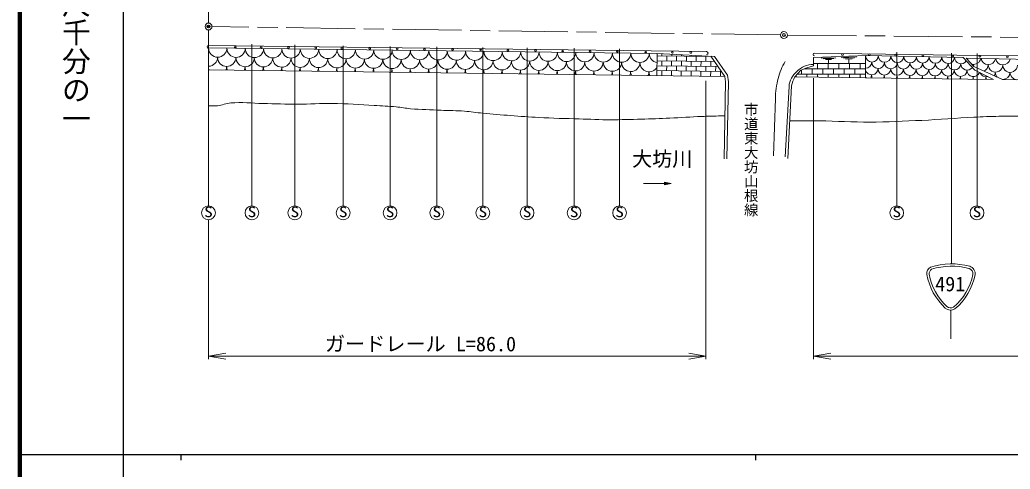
# Model space of a CAD drawing. Units: millimetres, scale not verified. Extents: x 40000 to 680000, y 20000 to 380000.
# Drawn here: x 40000 to 212329, y 202409 to 280701 of the extents above; entities that cross this region are included whole.
import ezdxf
from ezdxf.enums import TextEntityAlignment as Align

# ---------------------------------------------------------------- set-up
doc = ezdxf.new("R2010")
doc.units = ezdxf.units.MM
doc.header["$LTSCALE"] = 1000
doc.header["$PDMODE"] = 32
doc.header["$PDSIZE"] = 500
doc.linetypes.add('CHAIN', pattern=[18.5, 12, -1.5, 3.5, -1.5])
for name, color, linetype, lineweight in [('M-BGD', 7, 'Continuous', 13), ('M-BMK', 2, 'CHAIN', 13), ('M-TTL', 2, 'Continuous', 140), ('M-TTL-BAND', 7, 'Continuous', 25), ('M-WORK', 1, 'Continuous', 13)]:
    doc.layers.add(name, color=color, linetype=linetype, lineweight=lineweight)
doc.layers.add('M-OTRS', color=6, linetype='Continuous')
doc.styles.add('@ＭＳ ゴシック', font='')
doc.styles.add('ＭＳ ゴシック', font='')
doc.styles.get('@ＭＳ ゴシック').set_extended_font_data('@MS Gothic')
doc.styles.get('ＭＳ ゴシック').set_extended_font_data('MS Gothic')

# ---------------------------------------------------------------- blocks, each defined once
blk = doc.blocks.new('open_arrow')
at = {"color": 0, "linetype": 'Continuous', "lineweight": -2}
blk.add_lwpolyline([(7.5, 1.25), (0, 0), (7.5, -1.25)], dxfattribs=at)

msp = doc.modelspace()

# ---------------------------------------------------------------- linework, layer by layer
at = {"layer": 'M-BGD'}
for centre in [(72836, 279532), (172961, 278049)]:
    msp.add_circle(centre, 600, dxfattribs=at)
msp.add_point((172961, 278049), dxfattribs=at)
at = {"layer": 'M-BMK'}
for p, q in [((172361, 278057), (73436, 279523)), ((173561, 278043), (272307, 277111))]:
    msp.add_line(p, q, dxfattribs=at)
at = {"layer": 'M-OTRS'}
msp.add_point((72836, 279532), dxfattribs=at)
at = {"layer": 'M-TTL'}
msp.add_line((40000, 380000), (40000, 20000), dxfattribs=at)
at = {"layer": 'M-TTL-BAND'}
for p, q in [((58000, 370000), (58000, 20000)), ((40000, 205000), (579000, 205000)), ((68000, 205000), (68000, 204000)), ((168000, 205000), (168000, 204000))]:
    msp.add_line(p, q, dxfattribs=at)
at = {"layer": 'M-WORK'}
for p, q in [((72836, 280132), (72836, 334523)), ((72836, 248268), (72836, 278932)), ((159513, 275153), (72836, 276226)), ((150884, 274824), (72836, 275802)), ((80402, 248268), (80402, 276450)), ((87870, 248268), (87870, 276322)), ((96279, 248268), (96279, 276179)), ((104434, 248268), (104434, 276040)), ((112569, 248268), (112569, 275970)), ((120584, 248268), (120584, 275901)), ((128274, 248268), (128274, 275824)), ((136458, 248268), (136458, 275744)), ((144371, 248268), (144371, 275666)), ((150884, 274824), (150866, 270990)), ((150882, 274398), (160273, 274280)), ((160853, 274324), (150884, 274824)), ((151731, 274388), (151736, 274781)), ((152572, 273525), (152583, 274377)), ((153435, 274366), (153439, 274696)), ((154276, 273503), (154287, 274355)), ((155139, 274345), (155142, 274610)), ((155980, 273482), (155991, 274334)), ((156843, 274323), (156846, 274525)), ((157684, 273461), (157695, 274313)), ((158547, 274302), (158549, 274439)), ((159388, 273439), (159399, 274291)), ((160221, 274356), (162678, 270842)), ((160251, 274281), (160251, 274312)), ((160853, 274324), (163158, 271028)), ((178130, 274126), (187310, 274466)), ((178130, 272677), (178130, 274126)), ((207165, 274505), (178287, 274904)), ((179435, 274016), (181995, 274084)), ((182905, 274117), (185634, 274245)), ((183296, 273992), (185245, 274084)), ((187165, 270590), (187165, 274461)), ((187165, 274461), (204133, 274141)), ((192603, 248268), (192603, 275057)), ((202122, 238192), (202122, 274908)), ((206183, 271922), (204133, 274141)), ((206562, 248268), (206562, 274842)), ((207165, 274505), (263600, 273828)), ((150874, 272694), (161476, 272561)), ((150878, 273546), (160875, 273421)), ((151710, 272683), (151720, 273535)), ((152551, 271821), (152562, 272673)), ((153414, 272662), (153424, 273514)), ((154255, 271799), (154266, 272651)), ((155118, 272641), (155128, 273493)), ((155959, 271778), (155970, 272630)), ((156822, 272619), (156832, 273471)), ((157663, 271757), (157674, 272609)), ((158526, 272598), (158536, 273450)), ((159367, 271735), (159378, 272587)), ((160230, 272577), (160240, 273429)), ((161071, 271714), (161082, 272566)), ((175885, 271922), (176949, 272328)), ((176931, 272321), (176931, 272172)), ((176949, 272328), (178130, 272677)), ((187165, 273102), (178130, 273102)), ((178792, 273102), (178792, 272172)), ((179801, 273897), (181629, 273945)), ((180166, 273778), (181263, 273807)), ((180652, 273102), (180652, 272172)), ((180715, 273706), (180715, 273189)), ((182513, 273102), (182513, 272172)), ((183687, 273867), (184856, 273923)), ((184272, 273800), (184275, 273228)), ((184374, 273102), (184374, 272172)), ((186234, 273102), (186234, 272172)), ((204694, 273990), (206009, 272590)), ((204694, 273990), (232185, 273509)), ((206009, 272590), (210972, 270296)), ((162678, 270842), (72836, 271967)), ((150870, 271842), (162077, 271701)), ((151688, 270979), (151699, 271831)), ((153392, 270958), (153403, 271810)), ((155096, 270937), (155107, 271789)), ((156800, 270915), (156811, 271767)), ((158504, 270894), (158515, 271746)), ((160208, 270873), (160219, 271725)), ((161912, 270851), (161923, 271703)), ((162678, 270842), (162802, 269881)), ((163158, 271028), (163303, 269908)), ((174879, 270761), (175885, 271922)), ((174879, 270761), (187397, 270587)), ((175070, 270982), (175070, 270759)), ((187165, 271242), (175296, 271242)), ((176001, 271966), (176001, 271242)), ((187165, 272172), (176540, 272172)), ((176931, 271242), (176931, 270733)), ((177861, 272172), (177861, 271242)), ((178792, 271242), (178792, 270707)), ((179722, 272172), (179722, 271242)), ((180652, 271242), (180652, 270681)), ((181583, 272172), (181583, 271242)), ((182513, 271242), (182513, 270655)), ((183443, 272172), (183443, 271242)), ((184374, 271242), (184374, 270629)), ((185304, 272172), (185304, 271242)), ((186234, 271242), (186234, 270603)), ((187165, 270590), (209433, 270316)), ((209433, 270316), (206183, 271922)), ((159387, 270091), (159387, 221605)), ((162802, 269881), (162550, 256493)), ((163303, 269908), (163050, 256483)), ((173177, 256802), (173854, 269097)), ((173634, 256548), (174253, 269172)), ((178130, 270546), (178130, 221605)), ((210972, 270296), (229716, 270045)), ((171126, 256996), (171494, 266979)), ((72836, 221605), (72836, 245868)), ((201978, 225120), (201978, 230120)), ((72836, 222105), (159387, 222105)), ((328234, 222105), (178130, 222105))]:
    msp.add_line(p, q, dxfattribs=at)
msp.add_lwpolyline([(148548, 252172), (153354, 252172), (152170, 251977), (152174, 252394), (153354, 252172), (152226, 252049), (152226, 252313), (152895, 252196), (152895, 252145), (152359, 252105), (152359, 252246), (153354, 252172)], dxfattribs=at)
for centre, radius in [((77494, 275959), 150), ((82001, 275939), 150), ((86761, 275862), 150), ((91501, 275804), 150), ((96047, 275755), 150), ((100894, 275678), 150), ((105663, 275630), 150), ((110403, 275572), 150), ((115307, 275504), 150), ((120183, 275446), 150), ((124932, 275388), 150), ((129750, 275339), 150), ((134451, 275262), 150), ((139230, 275214), 150), ((143980, 275156), 150), ((148903, 275088), 150), ((153547, 275049), 150), ((156758, 275011), 150), ((183153, 274670), 150), ((187793, 274607), 150), ((192408, 274539), 150), ((197138, 274462), 150), ((202333, 274394), 150), ((207063, 274336), 150), ((211842, 274268), 150), ((72825, 247070), 1200), ((80391, 247070), 1200), ((87859, 247070), 1200), ((96268, 247070), 1200), ((104423, 247070), 1200), ((112558, 247070), 1200), ((120573, 247070), 1200), ((128263, 247070), 1200), ((136447, 247070), 1200), ((144360, 247070), 1200), ((192592, 247070), 1200), ((206551, 247070), 1200)]:
    msp.add_circle(centre, radius, dxfattribs=at)
for centre, radius, start, end in [((72836, 275976), 250, 90, 270), ((74433, 275782), 1598, 180.7179, 359.2821), ((77629, 275742), 1598, 179.2821, 359.2821), ((72816, 274205), 1598, 270.7179, 359.2821), ((76011, 274165), 1598, 179.2821, 359.2821), ((79206, 274125), 1598, 179.2821, 359.2821), ((80824, 275702), 1598, 179.2821, 359.2821), ((82401, 274085), 1598, 179.2821, 359.2821), ((84019, 275662), 1598, 179.2821, 359.2821), ((85596, 274044), 1598, 179.2821, 359.2821), ((87214, 275622), 1598, 179.2821, 359.2821), ((88791, 274004), 1598, 179.2821, 359.2821), ((90409, 275582), 1598, 179.2821, 359.2821), ((93604, 275542), 1598, 179.2821, 359.2821), ((96799, 275502), 1598, 179.2821, 359.2821), ((99994, 275462), 1598, 179.2821, 359.2821), ((103189, 275422), 1598, 179.2821, 359.2821), ((106384, 275382), 1598, 179.2821, 359.2821), ((109579, 275342), 1598, 179.2821, 359.2821), ((112774, 275302), 1598, 179.2821, 359.2821), ((115970, 275262), 1598, 179.2821, 359.2821), ((119165, 275222), 1598, 179.2821, 359.2821), ((122360, 275182), 1598, 179.2821, 359.2821), ((125555, 275142), 1598, 179.2821, 359.2821), ((128750, 275102), 1598, 179.2821, 359.2821), ((131945, 275062), 1598, 179.2821, 359.2821), ((135140, 275021), 1598, 179.2821, 359.2821), ((138335, 274981), 1598, 179.2821, 359.2821), ((141530, 274941), 1598, 179.2821, 359.2821), ((144725, 274901), 1598, 179.2821, 359.2821), ((147920, 274861), 1598, 179.2821, 359.2821), ((151115, 274821), 1598, 179.2821, 261.40277), ((159512, 274903), 250, 269.88456, 89.88456), ((178287, 274654), 250, 90, 270), ((188270, 274440), 1106, 181.08004, 358.91996), ((190481, 274398), 1106, 178.91996, 358.91996), ((192692, 274357), 1106, 178.91996, 358.91996), ((194903, 274315), 1106, 178.91996, 358.91996), ((197114, 274273), 1106, 178.91996, 358.91996), ((199325, 274232), 1106, 178.91996, 358.91996), ((201536, 274190), 1106, 178.91996, 358.91996), ((203747, 274148), 1106, 178.91996, 327.34551), ((74393, 272587), 1598, 335.70392, 359.2821), ((77588, 272547), 1598, 179.2821, 202.86028), ((77588, 272547), 1598, 335.70392, 359.2821), ((80784, 272507), 1598, 179.2821, 202.86028), ((80784, 272507), 1598, 335.70392, 359.2821), ((83979, 272467), 1598, 179.2821, 202.86028), ((83979, 272467), 1598, 335.70392, 359.2821), ((87174, 272427), 1598, 179.2821, 202.86028), ((87174, 272427), 1598, 335.70392, 359.2821), ((90369, 272387), 1598, 179.2821, 202.86028), ((91986, 273964), 1598, 179.2821, 359.2821), ((90369, 272387), 1598, 335.70392, 359.2821), ((93564, 272347), 1598, 179.2821, 202.86028), ((95181, 273924), 1598, 179.2821, 359.2821), ((93564, 272347), 1598, 335.70392, 359.2821), ((96759, 272307), 1598, 179.2821, 202.86028), ((98377, 273884), 1598, 179.2821, 359.2821), ((96759, 272307), 1598, 335.70392, 359.2821), ((99954, 272267), 1598, 179.2821, 202.86028), ((101572, 273844), 1598, 179.2821, 359.2821), ((104767, 273804), 1598, 179.2821, 359.2821), ((107962, 273764), 1598, 179.2821, 359.2821), ((111157, 273724), 1598, 179.2821, 359.2821), ((114352, 273684), 1598, 179.2821, 359.2821), ((117547, 273644), 1598, 179.2821, 359.2821), ((120742, 273604), 1598, 179.2821, 359.2821), ((123937, 273564), 1598, 179.2821, 359.2821), ((127132, 273524), 1598, 179.2821, 359.2821), ((130327, 273484), 1598, 179.2821, 359.2821), ((133522, 273444), 1598, 179.2821, 359.2821), ((136718, 273404), 1598, 179.2821, 359.2821), ((139913, 273364), 1598, 179.2821, 359.2821), ((143108, 273324), 1598, 179.2821, 359.2821), ((146303, 273284), 1598, 179.2821, 359.2821), ((149498, 273244), 1598, 179.2821, 329.37643), ((181443, 268354), 9706, 148.39345, 167.22597), ((178137, 268856), 4083, 90.10373, 136.22782), ((187144, 273355), 1106, 271.08004, 358.91996), ((189355, 273314), 1106, 178.91996, 358.91996), ((191566, 273272), 1106, 178.91996, 358.91996), ((193777, 273230), 1106, 178.91996, 358.91996), ((195988, 273189), 1106, 178.91996, 358.91996), ((198198, 273147), 1106, 178.91996, 358.91996), ((200409, 273105), 1106, 178.91996, 358.91996), ((202620, 273064), 1106, 178.91996, 358.91996), ((204831, 273022), 1106, 178.91996, 325.61506), ((205970, 274202), 1273, 189.62005, 190.91509), ((205970, 274202), 1273, 255.48259, 348.37329), ((204675, 272952), 1273, 347.85589, 358.99667), ((207221, 272907), 1273, 178.99667, 193.09358), ((208516, 274158), 1273, 189.62005, 348.37329), ((207221, 272907), 1273, 296.4228, 358.99667), ((209766, 272863), 1273, 178.99667, 358.99667), ((211061, 274113), 1273, 189.62005, 348.37329), ((212311, 272818), 1273, 178.99667, 358.99667), ((74393, 272587), 1598, 192.87389, 202.86028), ((99954, 272267), 1598, 335.70392, 359.2821), ((103149, 272227), 1598, 179.2821, 202.86028), ((103149, 272227), 1598, 335.70392, 359.2821), ((106344, 272187), 1598, 179.2821, 202.86028), ((106344, 272187), 1598, 335.70392, 359.2821), ((109539, 272147), 1598, 179.2821, 202.86028), ((109539, 272147), 1598, 335.70392, 359.2821), ((112734, 272107), 1598, 179.2821, 202.86028), ((112734, 272107), 1598, 335.70392, 359.2821), ((115929, 272067), 1598, 179.2821, 202.86028), ((115929, 272067), 1598, 335.70392, 359.2821), ((119125, 272027), 1598, 179.2821, 202.86028), ((119125, 272027), 1598, 335.70392, 359.2821), ((122320, 271987), 1598, 179.2821, 202.86028), ((122320, 271987), 1598, 335.70392, 359.2821), ((125515, 271946), 1598, 179.2821, 202.86028), ((125515, 271946), 1598, 335.70392, 359.2821), ((128710, 271906), 1598, 179.2821, 202.86028), ((128710, 271906), 1598, 335.70392, 359.2821), ((131905, 271866), 1598, 179.2821, 202.86028), ((131905, 271866), 1598, 335.70392, 359.2821), ((135100, 271826), 1598, 179.2821, 202.86028), ((135100, 271826), 1598, 335.70392, 359.2821), ((138295, 271786), 1598, 179.2821, 202.86028), ((138295, 271786), 1598, 335.70392, 359.2821), ((141490, 271746), 1598, 179.2821, 202.86028), ((141490, 271746), 1598, 335.70392, 359.2821), ((144685, 271706), 1598, 179.2821, 202.86028), ((144685, 271706), 1598, 335.70392, 359.2821), ((147880, 271666), 1598, 179.2821, 202.86028), ((147880, 271666), 1598, 335.70392, 359.2821), ((151075, 271626), 1598, 179.2821, 202.86028), ((177472, 268864), 3625, 129.02633, 176.30895), ((179697, 267944), 5580, 149.68278, 167.2869), ((188228, 272229), 1106, 195.81979, 358.91996), ((187102, 271145), 1106, 329.26696, 358.91996), ((189313, 271103), 1106, 178.91996, 208.46045), ((190439, 272187), 1106, 178.91996, 358.91996), ((189313, 271103), 1106, 330.12919, 358.91996), ((191524, 271061), 1106, 178.91996, 207.6054), ((192650, 272146), 1106, 178.91996, 358.91996), ((191524, 271061), 1106, 330.98424, 358.91996), ((193735, 271019), 1106, 178.91996, 206.75718), ((194861, 272104), 1106, 178.91996, 358.91996), ((193735, 271019), 1106, 331.83246, 358.91996), ((195946, 270978), 1106, 178.91996, 205.91543), ((197072, 272062), 1106, 178.91996, 358.91996), ((195946, 270978), 1106, 332.67421, 358.91996), ((198157, 270936), 1106, 178.91996, 205.07983), ((199283, 272021), 1106, 178.91996, 358.91996), ((198157, 270936), 1106, 333.50981, 358.91996), ((200368, 270894), 1106, 178.91996, 204.25008), ((201494, 271979), 1106, 178.91996, 358.91996), ((200368, 270894), 1106, 334.33955, 358.91996), ((202579, 270853), 1106, 178.91996, 203.42589), ((203705, 271937), 1106, 178.91996, 358.91996), ((202579, 270853), 1106, 335.16375, 358.91996), ((204790, 270811), 1106, 178.91996, 202.60697), ((205916, 271896), 1106, 178.91996, 341.08693), ((204790, 270811), 1106, 335.98266, 358.91996), ((207000, 270769), 1106, 178.91996, 201.79307), ((208127, 271854), 1106, 200.05257, 287.3643), ((207000, 270769), 1106, 336.79657, 358.91996), ((209211, 270728), 1106, 178.91996, 200.98393), ((208471, 271613), 1273, 328.59769, 358.99667), ((211016, 271568), 1273, 178.99667, 222.42212), ((211016, 271568), 1273, 269.96865, 358.99667), ((213561, 271523), 1273, 178.99667, 261.8041), ((183514, 267122), 12021, 163.67717, 180.68013), ((211016, 271568), 1273, 267.96483, 268.50119), ((202122, 226610), 11582, 74.17501, 108.28894), ((199126, 236470), 1304, 119.33058, 186.2372), ((208075, 238158), 10408, 190.12383, 227.49776), ((199126, 236470), 902, 121.59475, 185.44229), ((208075, 238158), 10006, 190.2083, 227.50218), ((202122, 226610), 11180, 74.20713, 108.07319), ((195877, 238394), 10170, 310.52877, 348.24852), ((195877, 238394), 10572, 310.36689, 348.33178), ((204867, 236441), 974, 352.99119, 72.20051), ((204867, 236441), 1375, 352.24519, 72.51616), ((201978, 231497), 1378, 227.2935, 302.76701), ((201978, 231497), 976, 227.25467, 301.31934)]:
    msp.add_arc(centre, radius, start, end, dxfattribs=at)
for points, knots in [([(173956, 263116), (175695, 263116), (177435, 263126), (179174, 263101), (182074, 263058), (184971, 262859), (187871, 262870), (190903, 262882), (193933, 263040), (196962, 263183), (199984, 263326), (203000, 263579), (206021, 263727), (207470, 263797), (208919, 263866), (210369, 263891), (214234, 263959), (218101, 263989), (221964, 263858), (223493, 263807), (225020, 263706), (226543, 263562), (227958, 263428), (229358, 263145), (230776, 263035), (232534, 262898), (234300, 262844), (236063, 262870), (238593, 262908), (241112, 263208), (243639, 263331), (245598, 263427), (247563, 263402), (249519, 263545), (250764, 263637), (251995, 263885), (253241, 263957), (254387, 264023), (255538, 263916), (256684, 263974), (258061, 264043), (259432, 264205), (260801, 264369), (262332, 264552), (263847, 264862), (265380, 265028), (266507, 265150), (267641, 265205), (268773, 265275), (270627, 265389), (272486, 265422), (274340, 265555), (275940, 265669), (277536, 265838), (279133, 265999), (280232, 266111), (281335, 266195), (282427, 266362), (283555, 266534), (284662, 266826), (285787, 267021), (286809, 267197), (287840, 267326), (288866, 267482), (290195, 267683), (291566, 267700), (292852, 268091), (293816, 268384), (294715, 268871), (295586, 269376), (295961, 269593), (296307, 269858), (296651, 270121)], [0, 0, 0, 0, 1, 1, 1, 2, 2, 2, 3, 3, 3, 4, 4, 4, 5, 5, 5, 6, 6, 6, 7, 7, 7, 8, 8, 8, 9, 9, 9, 10, 10, 10, 11, 11, 11, 12, 12, 12, 13, 13, 13, 14, 14, 14, 15, 15, 15, 16, 16, 16, 17, 17, 17, 18, 18, 18, 19, 19, 19, 20, 20, 20, 21, 21, 21, 22, 22, 22, 23, 23, 23, 24, 24, 24, 24]), ([(72836, 265722), (73354, 265700), (73875, 265682), (74391, 265736), (75182, 265819), (75937, 266141), (76729, 266214), (78583, 266384), (80452, 266149), (82313, 266115), (84339, 266078), (86364, 265996), (88390, 265999), (90384, 266003), (92376, 266159), (94369, 266131), (96804, 266098), (99234, 265903), (101665, 265769), (102934, 265699), (104205, 265659), (105470, 265538), (106319, 265458), (107157, 265285), (108006, 265209), (109764, 265051), (111531, 265025), (113293, 264945), (114655, 264884), (116019, 264882), (117378, 264781), (118435, 264702), (119484, 264533), (120540, 264435), (123792, 264131), (127047, 263861), (130307, 263677), (132649, 263545), (134995, 263503), (137340, 263430), (139157, 263373), (140974, 263287), (142792, 263282), (144571, 263277), (146349, 263349), (148128, 263397), (149786, 263443), (151445, 263490), (153102, 263562), (154948, 263642), (156790, 263782), (158636, 263858), (159761, 263905), (160887, 263923), (162012, 263957), (162239, 263964), (162465, 263972), (162691, 263979)], [0, 0, 0, 0, 1, 1, 1, 2, 2, 2, 3, 3, 3, 4, 4, 4, 5, 5, 5, 6, 6, 6, 7, 7, 7, 8, 8, 8, 9, 9, 9, 10, 10, 10, 11, 11, 11, 12, 12, 12, 13, 13, 13, 14, 14, 14, 15, 15, 15, 16, 16, 16, 17, 17, 17, 18, 18, 18, 19, 19, 19, 19])]:
    msp.add_open_spline(points, degree=3, knots=knots, dxfattribs=at)

# ---------------------------------------------------------------- block references
at = {"layer": 'M-WORK', "xscale": 400, "yscale": 400}
for p in [(72836, 222105), (178130, 222105)]:
    msp.add_blockref('open_arrow', p, dxfattribs=at)
at = {"layer": 'M-WORK', "xscale": 400, "yscale": 400, "rotation": 180}
msp.add_blockref('open_arrow', (159387, 222105), dxfattribs=at)

# ---------------------------------------------------------------- texts
at = {"layer": 'M-TTL-BAND', "style": '@ＭＳ ゴシック'}
msp.add_text('縮尺千分の一', height=3666, rotation=270, dxfattribs=at).set_placement((49777, 261030), align=Align.MIDDLE_RIGHT)
at = {"layer": 'M-WORK', "style": '@ＭＳ ゴシック'}
msp.add_text('市道東大坊山根線', height=1833, rotation=270, dxfattribs=at).set_placement((167235, 246333), align=Align.MIDDLE_RIGHT)
at = {"layer": 'M-WORK', "style": 'ＭＳ ゴシック'}
msp.add_text('大坊川', height=2566, dxfattribs=at).set_placement((146530, 254414), align=Align.BOTTOM_LEFT)
at = {"layer": 'M-WORK', "style": 'ＭＳ ゴシック', "width": 1.2}
for p in [(72076, 245768), (79642, 245768), (87110, 245768), (95519, 245768), (103673, 245768), (111809, 245768), (119823, 245768), (127514, 245768), (135698, 245768), (143611, 245768), (191843, 245768), (205802, 245768)]:
    msp.add_text('S', height=1833, dxfattribs=at).set_placement(p, align=Align.BOTTOM_LEFT)
at = {"layer": 'M-WORK', "style": 'ＭＳ ゴシック'}
msp.add_text('491', height=2566, dxfattribs=at).set_placement((201897, 234682), align=Align.MIDDLE_CENTER)
for s, p in [('ガードレール', (93101, 222216)), ('L=86.0', (115873, 222187))]:
    msp.add_text(s, height=2566, rotation=359.921, dxfattribs=at).set_placement(p, align=Align.BOTTOM_LEFT)

doc.saveas('drawing.dxf')
